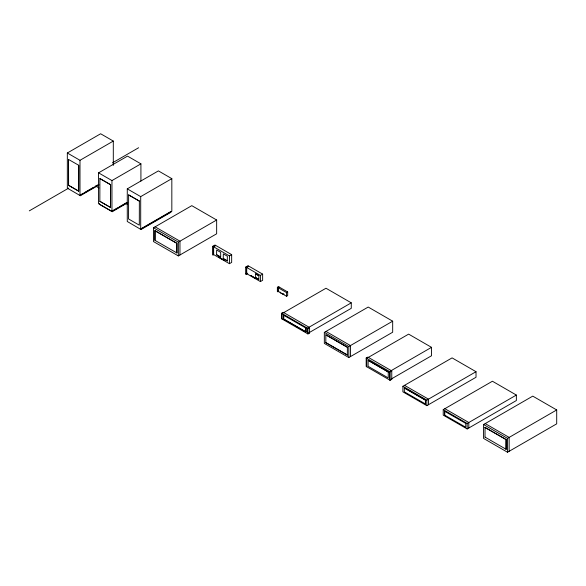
<?xml version="1.0" encoding="UTF-8"?>
<svg xmlns="http://www.w3.org/2000/svg" width="586" height="586" viewBox="0 0 586 586"><rect width="100%" height="100%" fill="white"/><g stroke="black" fill="none" stroke-linecap="round" stroke-linejoin="round"><path stroke-width="0.88" d="M99.1 184.89L80.348 195.717L67.331 188.15L67.331 152.997L100.646 133.762L113.303 141.072L113.303 165.406M68.54 159.465L68.599 185.293L78.671 191.168L78.722 165.281L68.54 159.465L68.54 185.323L78.722 191.139M67.331 152.997L79.989 160.3L113.303 141.072M78.722 165.281L78.671 191.168M29.3 210.865L68.115 188.45M112.475 162.842L138.618 147.745M127.609 202.36L111.955 211.407L98.558 203.672L98.558 172.848L127.528 156.118L140.918 163.853L140.918 181.081M99.898 178.547L110.615 184.729L110.556 207.503L99.847 201.32L99.898 178.547L110.615 184.729M83.476 193.153L80.348 194.962L80.348 195.717M85.036 192.252L93.628 187.293M95.196 186.385L97.54 185.037M98.587 184.722L79.989 195.46L79.989 160.3M98.558 172.848L111.955 180.576L140.918 163.853M99.847 201.32L110.615 207.473M170.936 211.48L170.936 212.242L141.006 229.522L127.272 221.493L127.272 188.86L158.396 170.892L171.83 178.649L171.83 211.275L140.706 229.243L140.706 196.618L171.83 178.649M128.612 194.889L139.358 201.093L128.612 194.889L128.561 218.959L139.307 225.163L139.358 201.093M117.625 207.818L112.212 210.945L112.212 211.7L99.356 204.28L99.356 203.525M119.178 206.924L126.913 202.456M112.212 211.7L127.689 202.763M170.145 211.934L141.006 228.76L141.006 229.522M153.481 227.778L191.79 205.657L216.652 220.006L216.652 233.792L178.334 255.914L153.481 241.564L153.481 227.778L178.334 242.128L216.652 220.006M154.968 230.708L176.891 243.3L176.84 252.984L176.84 243.337L154.968 230.708L154.968 240.355L176.891 252.954M154.968 240.355L155.026 230.679M212.777 246.303L214.996 245.021L215.436 245.27L213.216 246.552L212.777 246.303L212.777 254.961L213.216 255.21L213.216 246.552M213.648 246.809L215.875 245.527L231.66 254.639L231.66 262.411L229.434 263.693L213.648 254.58L213.648 246.809L229.434 255.921L231.66 254.639M216.586 254.72L220.68 257.02L220.68 252.361L216.644 250.024L216.586 254.72L220.629 257.056M218.527 256.932L224.248 260.36M223.251 258.572L227.346 260.873L223.251 258.572L223.31 253.877L227.346 256.207L227.295 260.902M245.834 266.996L248.054 265.707L248.493 265.963L246.274 267.245L245.834 266.996L245.834 274.043L246.274 274.299L247.753 273.442M246.713 267.494L248.933 266.212L262.638 274.123L262.638 280.298L260.411 281.58L246.713 273.669L246.713 267.494L260.411 275.413L262.638 274.123M245.834 274.043L247.314 273.193M255.606 273.867L258.865 275.684L258.807 279.419L255.606 277.566L255.657 273.838L258.865 275.684M255.606 277.566L258.807 279.419M277.368 287.286L278.914 286.898L277.368 287.286L277.368 291.608L278.914 291.22M278.24 287.792L279.354 287.147L287.682 291.96L287.682 295.637L286.569 296.274L278.24 291.469L278.24 287.792L286.569 292.597L287.682 291.96M283.727 294.582L283.727 293.93L283.727 294.582L280.401 292.78L280.401 292.136M281.595 313.254L283.236 312.309L309.584 327.515L309.584 332.995L307.943 333.939L281.595 318.733L281.595 313.254L307.943 328.468L309.584 327.515M283.697 315.224L283.697 319.062L305.951 331.91L283.639 319.092L283.639 315.253L305.951 328.072L305.951 331.91L305.951 328.072M309.584 332.995L309.056 332.694L351.27 308.317L351.27 302.837L307.416 328.16L307.416 333.639L308.507 333.009M324.336 332.379L368.206 307.049L392.679 321.187L392.679 332.218L348.809 357.548L324.336 343.411L324.336 332.379L348.809 346.509L392.679 321.187M325.86 334.855L347.395 347.286L325.86 334.855L325.801 342.605L347.395 355.013L325.801 342.605M366.184 358.031L367.825 357.086L391.763 370.909L391.763 379.325L390.122 380.27L366.184 366.448L366.184 358.031L390.122 371.854L391.763 370.909M368.14 360.361L388.276 371.993L368.14 360.361L368.081 366.287L388.225 377.911L388.276 371.993M392.027 378.563L431.523 355.761L431.523 347.344L389.595 371.553L389.595 379.97L390.686 379.34M402.89 386.284L452.077 357.885L476.022 371.707L476.022 377.259L426.828 405.659L402.89 391.836L402.89 386.284L426.828 400.106L476.022 371.707M404.325 387.947L425.443 400.077L425.443 403.966L425.392 400.113L404.325 387.947L404.325 391.836L425.443 403.966M443.228 409.636L492.423 381.237L516.361 395.059L516.361 400.546L467.167 428.952L443.228 415.13L443.228 409.636L467.167 423.458L516.361 395.059M444.664 411.291L444.664 415.137L444.664 411.291L465.782 423.422L465.782 427.267L444.664 415.137M483.567 424.535L532.762 396.129L556.7 409.951L556.7 423.839L507.505 452.238L483.567 438.416L483.567 424.535L507.505 438.357L556.7 409.951M506.121 439.573L485.003 427.443L506.121 439.573L506.07 449.33L506.07 439.61M506.121 449.294L485.054 437.134M431.523 347.344L408.632 334.13L366.711 358.339L366.711 366.755M351.27 302.837L325.984 288.239L282.122 313.561L282.122 319.033M127.272 188.86L140.706 196.618M219.252 257.357L222.167 259.034M95.84 186.165L99.012 187.996M125.946 203.547L127.528 204.463M155.114 226.833L179.968 241.183L179.968 254.969M325.977 331.434L350.45 345.564L350.45 356.596M485.208 423.583L509.146 437.405L509.146 451.293M404.523 385.339L428.469 399.161L428.469 404.714M444.862 408.691L468.807 422.513L468.807 428.007M391.236 379.025L391.763 379.325M507.505 438.357L507.505 452.238M485.054 427.414L485.003 437.163M467.167 423.458L467.167 428.952M426.828 400.106L426.828 405.659M390.122 371.854L390.122 380.27M348.809 346.509L348.809 357.548M347.395 347.286L347.344 355.043M307.943 328.468L307.943 333.939M286.569 292.597L286.569 296.274M277.801 287.536L277.801 291.865M260.411 275.413L260.411 281.58M246.274 267.245L246.274 274.299M229.434 255.921L229.434 263.693M178.334 242.128L178.334 255.914M111.955 180.576L111.955 211.407M110.556 184.766L110.556 207.503M68.196 187.945L68.196 188.699M251.013 275.691L256.111 278.636L251.013 275.691"/></g></svg>
